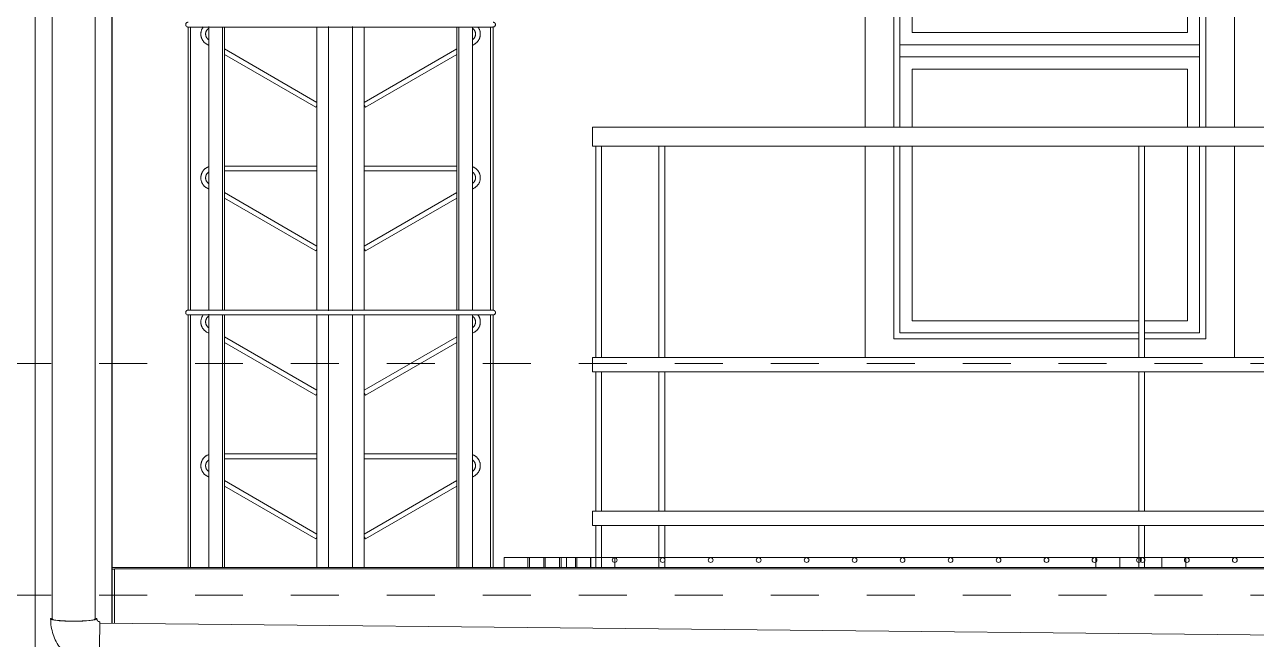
# Model space of a CAD drawing. Header units: metres. Extents: x -3 to 137, y -7 to 15.
# Drawn here: x 46.607 to 49.174, y 5.447 to 6.727 of the extents above; entities that cross this region are included whole.
import ezdxf

# ---------------------------------------------------------------- set-up
doc = ezdxf.new("R2010")
doc.units = ezdxf.units.M
doc.linetypes.add('Centre', pattern=[0.03175, 0.00635, -0.00475, 0.0159, -0.00475])
doc.linetypes.add('Hidden', pattern=[0.007144, 0.004763, -0.002381])
for name, color, linetype, lineweight in [('A-FLOR-HRAL', 7, 'Continuous', 9), ('A-FLOR-LEVL', 7, 'Continuous', 9), ('A-GENM', 7, 'Continuous', 9), ('A-GLAZ', 7, 'Continuous', 9), ('I-WALL', 7, 'Continuous', 9), ('P-PIPE', 7, 'Continuous', 9), ('S-BEAM', 7, 'Continuous', 9)]:
    doc.layers.add(name, color=color, linetype=linetype, lineweight=lineweight)

# ---------------------------------------------------------------- blocks, each defined once
blk = doc.blocks.new('M_Corniza Generica - Blanco-V61-Elevation 3 - a')
at = {"layer": 'A-GENM', "color": 8, "true_color": 0x808080}
blk.add_line((5.6205, 8.2818), (5.6205, 5.4801), dxfattribs=at)
blk = doc.blocks.new('M_HSS Rectangular - 70x200 mm-2508072-Elevation 3 - a')
at = {"layer": 'S-BEAM'}
blk.add_line((8.915, 5.5963), (5.621, 5.5963), dxfattribs=at)
at = {"layer": 'S-BEAM', "linetype": 'Hidden'}
blk.add_line((5.626, 5.5931), (5.621, 5.5931), dxfattribs=at)
blk = doc.blocks.new('M_RVR_Grating - 1_00 x 1_24-2503233-Elevation 3 - a')
at = {"layer": 'A-GENM', "color": 8, "true_color": 0x808080}
for p, q in [((7.671, 5.6171), (8.911, 5.6171)), ((7.671, 5.596), (7.671, 5.6171)), ((7.671, 5.6171), (7.721, 5.6171)), ((7.671, 5.596), (7.671, 5.6171)), ((7.721, 5.6171), (7.721, 5.596)), ((8.861, 5.6171), (8.911, 5.6171)), ((8.861, 5.596), (8.861, 5.6171)), ((8.911, 5.596), (8.911, 5.6171)), ((8.911, 5.6171), (8.911, 5.596))]:
    blk.add_line(p, q, dxfattribs=at)
for centre, start, end in [((7.761, 5.6121), 0, 180), ((7.761, 5.6121), 180, 0), ((7.861, 5.6121), 0, 180), ((7.861, 5.6121), 180, 0), ((7.961, 5.6121), 0, 180), ((7.961, 5.6121), 180, 0), ((8.061, 5.6121), 0, 180), ((8.061, 5.6121), 180, 0), ((8.161, 5.6121), 0, 180), ((8.161, 5.6121), 180, 0), ((8.261, 5.6121), 0, 180), ((8.261, 5.6121), 180, 0), ((8.361, 5.6121), 0, 180), ((8.361, 5.6121), 180, 0), ((8.461, 5.6121), 0, 180), ((8.461, 5.6121), 180, 0), ((8.561, 5.6121), 0, 180), ((8.561, 5.6121), 180, 0), ((8.661, 5.6121), 0, 180), ((8.661, 5.6121), 180, 0), ((8.761, 5.6121), 0, 180), ((8.761, 5.6121), 180, 0), ((8.861, 5.6121), 0, 180), ((8.861, 5.6121), 180, 0)]:
    blk.add_arc(centre, 0.005, start, end, dxfattribs=at)
blk = doc.blocks.new('M_RVR_Grating - 1_00 x 1_24-2503573-Elevation 3 - a')
at = {"layer": 'A-GENM', "color": 8, "true_color": 0x808080}
for p, q in [((6.6185, 5.6171), (7.8585, 5.6171)), ((6.6185, 5.6171), (6.6185, 5.5958)), ((6.6185, 5.6171), (6.6685, 5.6171)), ((6.6185, 5.5958), (6.6185, 5.6171)), ((6.6685, 5.6171), (6.6685, 5.5958)), ((7.8085, 5.6171), (7.8585, 5.6171)), ((7.8085, 5.596), (7.8085, 5.6171)), ((7.8585, 5.6171), (7.8585, 5.596)), ((7.8585, 5.6171), (7.8585, 5.596))]:
    blk.add_line(p, q, dxfattribs=at)
for centre, start, end in [((6.6685, 5.6121), 0, 180), ((6.6685, 5.6121), 180, 0), ((6.7685, 5.6121), 0, 180), ((6.7685, 5.6121), 180, 0), ((6.8685, 5.6121), 0, 180), ((6.8685, 5.6121), 180, 0), ((6.9685, 5.6121), 0, 180), ((6.9685, 5.6121), 180, 0), ((7.0685, 5.6121), 0, 180), ((7.0685, 5.6121), 180, 0), ((7.1685, 5.6121), 0, 180), ((7.1685, 5.6121), 180, 0), ((7.2685, 5.6121), 0, 180), ((7.2685, 5.6121), 180, 0), ((7.3685, 5.6121), 0, 180), ((7.3685, 5.6121), 180, 0), ((7.4685, 5.6121), 0, 180), ((7.4685, 5.6121), 180, 0), ((7.5685, 5.6121), 0, 180), ((7.5685, 5.6121), 180, 0), ((7.6685, 5.6121), 0, 180), ((7.6685, 5.6121), 180, 0), ((7.7685, 5.6121), 0, 180), ((7.7685, 5.6121), 180, 0)]:
    blk.add_arc(centre, 0.005, start, end, dxfattribs=at)
blk = doc.blocks.new('M_Corniza Generica - Blanco-2505425-Elevation 3 - a')
at = {"layer": 'A-GENM', "color": 8, "true_color": 0x808080}
for q in [(8.915, 5.5937), (5.626, 5.48)]:
    blk.add_line((5.626, 5.5937), q, dxfattribs=at)
blk = doc.blocks.new('M_RVR_Grating - 0_62 x 0_18-2506276-Elevation 3 - a')
at = {"layer": 'A-GENM', "color": 8, "true_color": 0x808080}
for p, q in [((6.4378, 5.6171), (6.4878, 5.6171)), ((6.4378, 5.5959), (6.4378, 5.6171)), ((6.4378, 5.6171), (6.6178, 5.6171)), ((6.4378, 5.6171), (6.4378, 5.5959)), ((6.4878, 5.6171), (6.4908, 5.6171)), ((6.4878, 5.5961), (6.4878, 5.6171)), ((6.4878, 5.6171), (6.4878, 5.5959)), ((6.4908, 5.6171), (6.4908, 5.5961)), ((6.5208, 5.6171), (6.5238, 5.6171)), ((6.5208, 5.5961), (6.5208, 5.6171)), ((6.5238, 5.6171), (6.5238, 5.5961)), ((6.5538, 5.6171), (6.5568, 5.6171)), ((6.5538, 5.5961), (6.5538, 5.6171)), ((6.5568, 5.6171), (6.5568, 5.5961)), ((6.5678, 5.6171), (6.6178, 5.6171)), ((6.5678, 5.5959), (6.5678, 5.6171)), ((6.5868, 5.6171), (6.5898, 5.6171)), ((6.5868, 5.5961), (6.5868, 5.6171)), ((6.5898, 5.6171), (6.5898, 5.5961)), ((6.6178, 5.6171), (6.6178, 5.5958)), ((6.6178, 5.5958), (6.6178, 5.6171))]:
    blk.add_line(p, q, dxfattribs=at)
blk = doc.blocks.new('Railing - 50 x 12mm-2506619-Elevation 3 - a')
at = {"layer": 'A-FLOR-HRAL'}
for p, q in [((8.7607, 6.0334), (8.7607, 6.4739)), ((8.7607, 6.4739), (8.7727, 6.4739)), ((8.7727, 6.4739), (8.7727, 6.0334)), ((8.7607, 5.7134), (8.7607, 6.0046)), ((8.7727, 6.0046), (8.7727, 5.7134)), ((8.7607, 5.596), (8.7607, 5.6846)), ((8.7727, 5.6846), (8.7727, 5.596))]:
    blk.add_line(p, q, dxfattribs=at)
blk = doc.blocks.new('Railing - 50 x 12mm-V63-Elevation 3 - a')
at = {"layer": 'A-FLOR-HRAL'}
for p, q in [((7.7607, 6.0334), (7.7607, 6.4739)), ((7.7607, 6.4739), (7.7727, 6.4739)), ((7.7727, 6.4739), (7.7727, 6.0334)), ((7.7607, 5.7134), (7.7607, 6.0045)), ((7.7727, 6.0045), (7.7727, 5.7134)), ((7.7607, 5.596), (7.7607, 5.6845)), ((7.7727, 5.6845), (7.7727, 5.596))]:
    blk.add_line(p, q, dxfattribs=at)
blk = doc.blocks.new('Railing - 50 x 12mm-V64-Elevation 3 - a')
at = {"layer": 'A-FLOR-HRAL'}
for p, q in [((6.7607, 6.0333), (6.7607, 6.4739)), ((6.7607, 6.4739), (6.7727, 6.4739)), ((6.7727, 6.4739), (6.7727, 6.0333)), ((6.7607, 5.7133), (6.7607, 6.0045)), ((6.7727, 6.0045), (6.7727, 5.7133)), ((6.7607, 5.5958), (6.7607, 5.6845)), ((6.7727, 5.6845), (6.7727, 5.5958))]:
    blk.add_line(p, q, dxfattribs=at)
blk = doc.blocks.new('Railing - 50 x 12mm-V65-Elevation 3 - a')
at = {"layer": 'A-FLOR-HRAL'}
for p, q in [((8.8925, 6.0334), (8.8925, 6.4739)), ((8.8925, 6.4739), (8.9045, 6.4739)), ((8.9045, 6.4739), (8.9045, 6.0334)), ((8.8925, 5.7134), (8.8925, 6.0045)), ((8.9045, 6.0045), (8.9045, 5.7134)), ((8.8925, 5.596), (8.8925, 5.6845)), ((8.9045, 5.6845), (8.9045, 5.596))]:
    blk.add_line(p, q, dxfattribs=at)
blk = doc.blocks.new('Railing - 50 x 12mm-V66-Elevation 3 - a')
at = {"layer": 'A-FLOR-HRAL'}
for p, q in [((6.6289, 6.0334), (6.6289, 6.4739)), ((6.6289, 6.4739), (6.6409, 6.4739)), ((6.6409, 6.4739), (6.6409, 6.0334)), ((6.6289, 5.7134), (6.6289, 6.0045)), ((6.6409, 6.0045), (6.6409, 5.7134)), ((6.6289, 5.5958), (6.6289, 5.6845)), ((6.6409, 5.6845), (6.6409, 5.5958))]:
    blk.add_line(p, q, dxfattribs=at)
blk = doc.blocks.new('Railing - Railing-2506528-Elevation 3 - a')
at = {"layer": 'A-FLOR-HRAL'}
for p, q in [((8.911, 6.5139), (6.6224, 6.5139)), ((6.6224, 6.5139), (6.6224, 6.4939)), ((8.911, 6.4939), (8.911, 6.5139)), ((6.6224, 6.4939), (6.6224, 6.4739)), ((6.6224, 6.4739), (8.911, 6.4739)), ((8.911, 6.4739), (8.911, 6.4939)), ((8.911, 6.0339), (6.6224, 6.0339)), ((6.6224, 6.0339), (6.6224, 6.0189)), ((8.911, 6.0189), (8.911, 6.0339)), ((6.6224, 6.0189), (6.6224, 6.0039)), ((8.911, 6.0039), (8.911, 6.0189)), ((6.6224, 6.0039), (8.911, 6.0039)), ((8.911, 5.7139), (6.6224, 5.7139)), ((6.6224, 5.7139), (6.6224, 5.6989)), ((8.911, 5.6989), (8.911, 5.7139)), ((6.6224, 5.6989), (6.6224, 5.6839)), ((6.6224, 5.6839), (8.911, 5.6839)), ((8.911, 5.6839), (8.911, 5.6989))]:
    blk.add_line(p, q, dxfattribs=at)
for name in ['Railing - 50 x 12mm-V66-Elevation 3 - a', 'Railing - 50 x 12mm-V64-Elevation 3 - a', 'Railing - 50 x 12mm-V63-Elevation 3 - a', 'Railing - 50 x 12mm-2506619-Elevation 3 - a', 'Railing - 50 x 12mm-V65-Elevation 3 - a']:
    blk.add_blockref(name, (0, 0))
blk = doc.blocks.new('M_Ventana Ponton - 650 x 1500 mm-2539930-Elevation 3 - a')
at = {"layer": 'A-GLAZ'}
for p, q in [((7.2503, 7.5725), (7.9003, 7.5725)), ((7.2503, 6.5138), (7.2503, 7.5725)), ((7.263, 7.5598), (7.8876, 7.5598)), ((7.263, 6.5138), (7.263, 7.5598)), ((7.8876, 7.5598), (7.8876, 6.5139)), ((7.9003, 7.5725), (7.9003, 6.5139)), ((7.8622, 7.5344), (7.2884, 7.5344)), ((7.2884, 7.5344), (7.2884, 6.7106)), ((7.8622, 7.5344), (7.8622, 6.7106)), ((7.2884, 6.7106), (7.8622, 6.7106)), ((7.263, 6.6852), (7.8876, 6.6852)), ((7.8876, 6.6852), (7.263, 6.6852)), ((7.263, 6.6598), (7.8876, 6.6598)), ((7.8876, 6.6598), (7.263, 6.6598)), ((7.2884, 6.6344), (7.2884, 6.5138)), ((7.8622, 6.6344), (7.2884, 6.6344)), ((7.8622, 6.5139), (7.8622, 6.6344)), ((7.2503, 6.0725), (7.2503, 6.474)), ((7.263, 6.0852), (7.263, 6.474)), ((7.2884, 6.474), (7.2884, 6.1106)), ((7.8622, 6.1106), (7.8622, 6.474)), ((7.8876, 6.474), (7.8876, 6.0852)), ((7.9003, 6.474), (7.9003, 6.0725)), ((7.2884, 6.1106), (7.7607, 6.1106)), ((7.7727, 6.1106), (7.8622, 6.1106)), ((7.7607, 6.0852), (7.263, 6.0852)), ((7.8876, 6.0852), (7.7727, 6.0852)), ((7.7607, 6.0725), (7.2503, 6.0725)), ((7.9003, 6.0725), (7.7727, 6.0725))]:
    blk.add_line(p, q, dxfattribs=at)
blk = doc.blocks.new('M_Trim-Window-Exterior-Flat - with Sill-V70-Elevation 3 - a')
at = {"layer": 'A-GENM'}
for p, q in [((7.9603, 7.6325), (7.1903, 7.6325)), ((7.1903, 7.6325), (7.1903, 6.5138)), ((7.9603, 6.5139), (7.9603, 7.6325)), ((7.2503, 6.5138), (7.2503, 7.5725)), ((7.2503, 7.5725), (7.9003, 7.5725)), ((7.9003, 7.5725), (7.9003, 6.5139)), ((7.1903, 6.4739), (7.1903, 6.0338)), ((7.2503, 6.0725), (7.2503, 6.4739)), ((7.9003, 6.4739), (7.9003, 6.0725)), ((7.9603, 6.0339), (7.9603, 6.4739)), ((7.7607, 6.0725), (7.2503, 6.0725)), ((7.9003, 6.0725), (7.7727, 6.0725))]:
    blk.add_line(p, q, dxfattribs=at)
blk = doc.blocks.new('M_RVR_Codo material - CO - Codo-2571927-Elevation 3 - a')
at = {"layer": 'P-PIPE', "color": 9, "true_color": 0xc0c0c0}
for p, q in [((5.595, 5.4303), (5.5956, 5.4833)), ((5.5955, 5.4807), (5.5956, 5.4836)), ((5.5946, 5.3872), (5.595, 5.4303))]:
    blk.add_line(p, q, dxfattribs=at)
at = {"layer": 'P-PIPE', "color": 9, "true_color": 0xc0c0c0, "flags": 128}
for points in [[(5.4929, 5.4896), (5.493, 5.4855), (5.4932, 5.4814), (5.4936, 5.4773), (5.4942, 5.4732), (5.4949, 5.4692), (5.4958, 5.4652), (5.4969, 5.4612), (5.4981, 5.4573), (5.4995, 5.4534), (5.501, 5.4496), (5.5027, 5.4459), (5.5045, 5.4422), (5.5065, 5.4386), (5.5086, 5.4351), (5.5109, 5.4317), (5.5133, 5.4283), (5.5158, 5.4251), (5.5185, 5.422), (5.5212, 5.4189), (5.5241, 5.416), (5.5271, 5.4132), (5.5303, 5.4106), (5.5335, 5.408), (5.5368, 5.4056), (5.5402, 5.4033), (5.5437, 5.4012), (5.5473, 5.3992), (5.5509, 5.3973), (5.5547, 5.3956), (5.5585, 5.3941), (5.5623, 5.3927), (5.5662, 5.3914), (5.5702, 5.3903), (5.5742, 5.3894), (5.5782, 5.3886), (5.5822, 5.388), (5.5863, 5.3876), (5.5904, 5.3873), (5.5945, 5.3872), (5.5946, 5.3872)], [(5.5956, 5.4836), (5.5953, 5.4836), (5.595, 5.4836), (5.5948, 5.4836), (5.5945, 5.4837), (5.5942, 5.4837), (5.594, 5.4838), (5.5937, 5.4838), (5.5935, 5.4839), (5.5932, 5.484), (5.593, 5.4841), (5.5928, 5.4842), (5.5925, 5.4843), (5.5923, 5.4844), (5.5921, 5.4846), (5.5919, 5.4847), (5.5917, 5.4849), (5.5915, 5.485), (5.5913, 5.4852), (5.5911, 5.4854), (5.5909, 5.4855), (5.5908, 5.4857), (5.5906, 5.4859), (5.5905, 5.4861), (5.5903, 5.4863), (5.5902, 5.4865), (5.5901, 5.4867), (5.5899, 5.4869), (5.5898, 5.4871), (5.5897, 5.4873), (5.5896, 5.4876), (5.5896, 5.4878), (5.5895, 5.488), (5.5894, 5.4882), (5.5894, 5.4885), (5.5893, 5.4887), (5.5893, 5.4889), (5.5893, 5.4891), (5.5893, 5.4894), (5.5893, 5.4896), (5.5893, 5.4896)]]:
    blk.add_lwpolyline(points, dxfattribs=at)
at = {"layer": 'P-PIPE', "color": 9, "true_color": 0xc0c0c0}
for start_param, end_param in [(3.140547, 4.711344), (2.794931, 3.140547), (4.711344, 6.28214), (6.28214, 6.62955)]:
    blk.add_ellipse((5.5411, 5.4896), major_axis=(0.0482, 0), ratio=0.104528, start_param=start_param, end_param=end_param, dxfattribs=at)
blk = doc.blocks.new('M_Escalera acceso cubierta - M_Escalera acceso cubierta-2778226-Elevation 3 - a')
at = {"layer": 'A-GENM', "color": 8, "true_color": 0x808080}
for p, q in [((5.7794, 6.1318), (5.7794, 6.7225)), ((5.7844, 6.7221), (5.8223, 6.7221)), ((5.7844, 6.1322), (5.7844, 6.7221)), ((5.8223, 6.132), (5.8223, 6.7235)), ((5.8509, 6.1328), (5.8509, 6.7219)), ((5.855, 6.7223), (5.855, 6.1325)), ((5.8983, 6.7221), (5.9496, 6.7221)), ((5.8983, 6.7221), (5.9496, 6.7221)), ((6.0479, 6.7221), (6.0479, 6.1324)), ((6.0722, 6.1314), (6.0722, 6.7234)), ((6.1222, 6.1311), (6.1222, 6.7232)), ((6.1465, 6.1324), (6.1465, 6.7221)), ((6.3394, 6.1324), (6.3394, 6.7223)), ((6.3435, 6.722), (6.3435, 6.1328)), ((6.372, 6.7224), (6.372, 6.132)), ((6.372, 6.7221), (6.41, 6.7221)), ((6.41, 6.7222), (6.41, 6.1322)), ((6.415, 6.7233), (6.415, 6.1318)), ((5.8182, 6.6863), (5.8223, 6.6839)), ((6.0479, 6.5652), (5.855, 6.6766)), ((6.3394, 6.6766), (6.1465, 6.5652)), ((6.372, 6.6839), (6.3762, 6.6863)), ((5.855, 6.6651), (6.0454, 6.5551)), ((6.149, 6.5551), (6.3394, 6.6651)), ((6.0454, 6.5551), (6.0479, 6.5594)), ((6.1465, 6.5594), (6.149, 6.5551)), ((6.0479, 6.4327), (5.855, 6.4327)), ((5.855, 6.4227), (6.0479, 6.4227)), ((6.3394, 6.4327), (6.1465, 6.4327)), ((6.1465, 6.4227), (6.3394, 6.4227)), ((5.8182, 6.3869), (5.8223, 6.3845)), ((6.0479, 6.2658), (5.855, 6.3772)), ((6.3394, 6.3772), (6.1465, 6.2658)), ((6.372, 6.3845), (6.3762, 6.3869)), ((5.855, 6.3657), (6.0454, 6.2557)), ((6.149, 6.2557), (6.3394, 6.3657)), ((6.0454, 6.2557), (6.0479, 6.26)), ((6.1465, 6.26), (6.149, 6.2557)), ((5.7794, 5.596), (5.7794, 6.1229)), ((5.8223, 6.1325), (5.7844, 6.1325)), ((5.7844, 6.1225), (5.8223, 6.1225)), ((5.7844, 5.596), (5.7844, 6.1225)), ((5.8223, 5.596), (5.8223, 6.1239)), ((5.8509, 5.596), (5.8509, 6.1223)), ((5.855, 6.1227), (5.855, 5.596)), ((5.8983, 6.1225), (5.9496, 6.1225)), ((5.8983, 6.1225), (5.9496, 6.1225)), ((6.0479, 6.1225), (6.0479, 5.596)), ((6.0722, 5.5959), (6.0722, 6.1238)), ((6.1222, 5.5959), (6.1222, 6.1235)), ((6.1465, 5.5959), (6.1465, 6.1225)), ((6.3394, 6.1325), (6.2448, 6.1325)), ((6.3394, 6.1325), (6.2448, 6.1325)), ((6.3394, 5.5959), (6.3394, 6.1227)), ((6.3435, 6.1224), (6.3435, 5.5959)), ((6.41, 6.1325), (6.372, 6.1325)), ((6.372, 6.1228), (6.372, 5.5959)), ((6.372, 6.1225), (6.41, 6.1225)), ((6.41, 6.1226), (6.41, 5.5959)), ((6.415, 6.1237), (6.415, 5.5959)), ((5.8182, 6.0866), (5.8223, 6.0843)), ((6.372, 6.0843), (6.3762, 6.0866)), ((6.0479, 5.9656), (5.855, 6.077)), ((5.855, 6.0654), (6.0454, 5.9555)), ((6.3394, 6.077), (6.1465, 5.9656)), ((6.149, 5.9555), (6.3394, 6.0654)), ((6.0454, 5.9555), (6.0479, 5.9598)), ((6.1465, 5.9598), (6.149, 5.9555)), ((6.0479, 5.8331), (5.855, 5.8331)), ((6.3394, 5.8331), (6.1465, 5.8331)), ((5.855, 5.8231), (6.0479, 5.8231)), ((6.1465, 5.8231), (6.3394, 5.8231)), ((5.8182, 5.7873), (5.8223, 5.7849)), ((6.0479, 5.6662), (5.855, 5.7776)), ((6.3394, 5.7776), (6.1465, 5.6662)), ((6.372, 5.7849), (6.3762, 5.7873)), ((5.855, 5.766), (6.0454, 5.6561)), ((6.149, 5.6561), (6.3394, 5.766)), ((6.0454, 5.6561), (6.0479, 5.6604)), ((6.1465, 5.6604), (6.149, 5.6561))]:
    blk.add_line(p, q, dxfattribs=at)
at = {"layer": 'A-GENM', "color": 8, "true_color": 0x808080, "flags": 128}
for points in [[(5.7794, 6.7221), (5.7796, 6.7221), (5.7804, 6.7221), (5.7817, 6.7221), (5.7834, 6.7221), (5.7857, 6.7221), (5.7885, 6.7221), (5.7917, 6.7221), (5.7955, 6.7221), (5.7997, 6.7221), (5.8045, 6.7221), (5.8096, 6.7221), (5.8153, 6.7221), (5.8214, 6.7221), (5.8279, 6.7221), (5.8349, 6.7221), (5.8423, 6.7221), (5.8501, 6.7221), (5.8583, 6.7221), (5.8668, 6.7221), (5.8758, 6.7221), (5.8851, 6.7221), (5.8947, 6.7221), (5.9046, 6.7221), (5.9149, 6.7221), (5.9255, 6.7221), (5.9363, 6.7221), (5.9474, 6.7221), (5.9587, 6.7221), (5.9703, 6.7221), (5.982, 6.7221), (5.994, 6.7221), (6.0061, 6.7221), (6.0183, 6.7221), (6.0307, 6.7221), (6.0432, 6.7221), (6.0557, 6.7221), (6.0684, 6.7221), (6.0811, 6.7221), (6.0938, 6.7221), (6.1065, 6.7221), (6.1192, 6.7221), (6.1318, 6.7221), (6.1444, 6.7221), (6.157, 6.7221), (6.1694, 6.7221), (6.1817, 6.7221), (6.1939, 6.7221), (6.2059, 6.7221), (6.2178, 6.7221), (6.2295, 6.7221), (6.2409, 6.7221), (6.2521, 6.7221), (6.2631, 6.7221), (6.2738, 6.7221), (6.2842, 6.7221), (6.2944, 6.7221), (6.3042, 6.7221), (6.3136, 6.7221), (6.3228, 6.7221), (6.3316, 6.7221), (6.3399, 6.7221), (6.348, 6.7221), (6.3556, 6.7221), (6.3628, 6.7221), (6.3695, 6.7221), (6.3759, 6.7221), (6.3818, 6.7221), (6.3872, 6.7221), (6.3922, 6.7221), (6.3966, 6.7221), (6.4007, 6.7221), (6.4042, 6.7221), (6.4072, 6.7221), (6.4098, 6.7221), (6.4118, 6.7221), (6.4134, 6.7221), (6.4144, 6.7221), (6.4149, 6.7221), (6.415, 6.7221)], [(5.811, 6.7224), (5.8104, 6.7216), (5.8098, 6.7208), (5.8093, 6.72), (5.8088, 6.7191), (5.8084, 6.7182), (5.808, 6.7173), (5.8076, 6.7164), (5.8073, 6.7155), (5.807, 6.7146), (5.8067, 6.7136), (5.8065, 6.7127), (5.8063, 6.7117), (5.8062, 6.7107), (5.806, 6.7098), (5.806, 6.7088), (5.806, 6.7078), (5.806, 6.7068), (5.806, 6.7058), (5.8061, 6.7049), (5.8062, 6.7039), (5.8064, 6.7029), (5.8066, 6.702), (5.8068, 6.701), (5.8071, 6.7001), (5.8074, 6.6991), (5.8078, 6.6982), (5.8082, 6.6973), (5.8086, 6.6964), (5.8091, 6.6956), (5.8096, 6.6947), (5.8101, 6.6939), (5.8106, 6.6931), (5.8112, 6.6923), (5.8119, 6.6915), (5.8125, 6.6908), (5.8132, 6.6901), (5.8139, 6.6894), (5.8147, 6.6888), (5.8154, 6.6882), (5.8162, 6.6876), (5.817, 6.687), (5.8178, 6.6865), (5.8182, 6.6863)], [(5.8222, 6.6956), (5.8218, 6.6959), (5.8213, 6.6962), (5.8209, 6.6966), (5.8204, 6.697), (5.82, 6.6974), (5.8196, 6.6979), (5.8193, 6.6983), (5.8189, 6.6988), (5.8185, 6.6992), (5.8182, 6.6997), (5.8179, 6.7002), (5.8176, 6.7007), (5.8174, 6.7012), (5.8171, 6.7018), (5.8169, 6.7023), (5.8167, 6.7029), (5.8165, 6.7034), (5.8164, 6.704), (5.8163, 6.7045), (5.8162, 6.7051), (5.8161, 6.7057), (5.816, 6.7063), (5.816, 6.7068), (5.8159, 6.7074), (5.816, 6.708), (5.816, 6.7086), (5.816, 6.7092), (5.8161, 6.7097), (5.8162, 6.7103), (5.8163, 6.7109), (5.8165, 6.7114), (5.8167, 6.712), (5.8168, 6.7126), (5.8171, 6.7131), (5.8173, 6.7136), (5.8175, 6.7142), (5.8178, 6.7147), (5.8181, 6.7152), (5.8184, 6.7157), (5.8188, 6.7161), (5.8191, 6.7166), (5.8195, 6.717), (5.8199, 6.7175), (5.8203, 6.7179), (5.8207, 6.7183), (5.8211, 6.7187), (5.8216, 6.719), (5.8221, 6.7194), (5.8225, 6.7197)], [(6.3721, 6.7195), (6.3726, 6.7192), (6.373, 6.7188), (6.3735, 6.7185), (6.3739, 6.7181), (6.3743, 6.7177), (6.3747, 6.7172), (6.3751, 6.7168), (6.3755, 6.7163), (6.3758, 6.7159), (6.3761, 6.7154), (6.3764, 6.7149), (6.3767, 6.7144), (6.377, 6.7139), (6.3772, 6.7133), (6.3774, 6.7128), (6.3776, 6.7123), (6.3778, 6.7117), (6.378, 6.7111), (6.3781, 6.7106), (6.3782, 6.71), (6.3783, 6.7094), (6.3784, 6.7088), (6.3784, 6.7083), (6.3784, 6.7077), (6.3784, 6.7071), (6.3784, 6.7065), (6.3783, 6.7059), (6.3783, 6.7054), (6.3782, 6.7048), (6.3781, 6.7042), (6.3779, 6.7037), (6.3777, 6.7031), (6.3776, 6.7026), (6.3773, 6.702), (6.3771, 6.7015), (6.3769, 6.7009), (6.3766, 6.7004), (6.3763, 6.6999), (6.376, 6.6994), (6.3756, 6.699), (6.3753, 6.6985), (6.3749, 6.6981), (6.3745, 6.6976), (6.3741, 6.6972), (6.3737, 6.6968), (6.3733, 6.6964), (6.3728, 6.696), (6.3724, 6.6957), (6.3719, 6.6954)], [(6.3762, 6.6863), (6.377, 6.6868), (6.3778, 6.6873), (6.3786, 6.6879), (6.3794, 6.6885), (6.3801, 6.6891), (6.3809, 6.6898), (6.3816, 6.6905), (6.3822, 6.6912), (6.3829, 6.692), (6.3835, 6.6927), (6.384, 6.6935), (6.3846, 6.6943), (6.3851, 6.6952), (6.3856, 6.696), (6.386, 6.6969), (6.3864, 6.6978), (6.3868, 6.6987), (6.3871, 6.6996), (6.3874, 6.7006), (6.3877, 6.7015), (6.3879, 6.7025), (6.3881, 6.7034), (6.3882, 6.7044), (6.3883, 6.7054), (6.3884, 6.7064), (6.3884, 6.7074), (6.3884, 6.7083), (6.3884, 6.7093), (6.3883, 6.7103), (6.3881, 6.7113), (6.388, 6.7122), (6.3878, 6.7132), (6.3875, 6.7141), (6.3872, 6.7151), (6.3869, 6.716), (6.3866, 6.7169), (6.3862, 6.7178), (6.3857, 6.7187), (6.3853, 6.7196), (6.3848, 6.7204), (6.3842, 6.7212), (6.3837, 6.722)], [(5.8228, 6.4314), (5.8218, 6.4311), (5.8209, 6.4307), (5.82, 6.4303), (5.8192, 6.4299), (5.8183, 6.4294), (5.8175, 6.4289), (5.8166, 6.4284), (5.8158, 6.4278), (5.8151, 6.4272), (5.8143, 6.4266), (5.8136, 6.4259), (5.8129, 6.4252), (5.8122, 6.4245), (5.8116, 6.4238), (5.811, 6.423), (5.8104, 6.4222), (5.8098, 6.4214), (5.8093, 6.4206), (5.8088, 6.4197), (5.8084, 6.4188), (5.808, 6.4179), (5.8076, 6.417), (5.8073, 6.4161), (5.807, 6.4152), (5.8067, 6.4142), (5.8065, 6.4133), (5.8063, 6.4123), (5.8062, 6.4113), (5.806, 6.4104), (5.806, 6.4094), (5.806, 6.4084), (5.806, 6.4074), (5.806, 6.4064), (5.8061, 6.4055), (5.8062, 6.4045), (5.8064, 6.4035), (5.8066, 6.4026), (5.8068, 6.4016), (5.8071, 6.4007), (5.8074, 6.3997), (5.8078, 6.3988), (5.8082, 6.3979), (5.8086, 6.397), (5.8091, 6.3962), (5.8096, 6.3953), (5.8101, 6.3945), (5.8106, 6.3937), (5.8112, 6.3929), (5.8119, 6.3921), (5.8125, 6.3914), (5.8132, 6.3907), (5.8139, 6.39), (5.8147, 6.3894), (5.8154, 6.3888), (5.8162, 6.3882), (5.817, 6.3876), (5.8178, 6.3871), (5.8182, 6.3869)], [(5.8222, 6.3962), (5.8218, 6.3965), (5.8213, 6.3969), (5.8209, 6.3972), (5.8204, 6.3976), (5.82, 6.398), (5.8196, 6.3985), (5.8193, 6.3989), (5.8189, 6.3994), (5.8185, 6.3998), (5.8182, 6.4003), (5.8179, 6.4008), (5.8176, 6.4013), (5.8174, 6.4018), (5.8171, 6.4024), (5.8169, 6.4029), (5.8167, 6.4035), (5.8165, 6.404), (5.8164, 6.4046), (5.8163, 6.4051), (5.8162, 6.4057), (5.8161, 6.4063), (5.816, 6.4069), (5.816, 6.4074), (5.8159, 6.408), (5.816, 6.4086), (5.816, 6.4092), (5.816, 6.4098), (5.8161, 6.4103), (5.8162, 6.4109), (5.8163, 6.4115), (5.8165, 6.4121), (5.8167, 6.4126), (5.8168, 6.4132), (5.8171, 6.4137), (5.8173, 6.4142), (5.8175, 6.4148), (5.8178, 6.4153), (5.8181, 6.4158), (5.8184, 6.4163), (5.8188, 6.4167), (5.8191, 6.4172), (5.8195, 6.4176), (5.8199, 6.4181), (5.8203, 6.4185), (5.8207, 6.4189), (5.8211, 6.4193), (5.8216, 6.4196), (5.8221, 6.42), (5.8225, 6.4203)], [(6.3721, 6.4201), (6.3726, 6.4198), (6.373, 6.4194), (6.3735, 6.4191), (6.3739, 6.4187), (6.3743, 6.4183), (6.3747, 6.4178), (6.3751, 6.4174), (6.3755, 6.4169), (6.3758, 6.4165), (6.3761, 6.416), (6.3764, 6.4155), (6.3767, 6.415), (6.377, 6.4145), (6.3772, 6.4139), (6.3774, 6.4134), (6.3776, 6.4129), (6.3778, 6.4123), (6.378, 6.4117), (6.3781, 6.4112), (6.3782, 6.4106), (6.3783, 6.41), (6.3784, 6.4095), (6.3784, 6.4089), (6.3784, 6.4083), (6.3784, 6.4077), (6.3784, 6.4071), (6.3783, 6.4065), (6.3783, 6.406), (6.3782, 6.4054), (6.3781, 6.4048), (6.3779, 6.4043), (6.3777, 6.4037), (6.3776, 6.4032), (6.3773, 6.4026), (6.3771, 6.4021), (6.3769, 6.4016), (6.3766, 6.401), (6.3763, 6.4005), (6.376, 6.4), (6.3756, 6.3996), (6.3753, 6.3991), (6.3749, 6.3987), (6.3745, 6.3982), (6.3741, 6.3978), (6.3737, 6.3974), (6.3733, 6.397), (6.3728, 6.3967), (6.3724, 6.3963), (6.3719, 6.396)], [(6.3762, 6.3869), (6.377, 6.3874), (6.3778, 6.3879), (6.3786, 6.3885), (6.3794, 6.3891), (6.3801, 6.3897), (6.3809, 6.3904), (6.3816, 6.3911), (6.3822, 6.3918), (6.3829, 6.3926), (6.3835, 6.3933), (6.384, 6.3941), (6.3846, 6.3949), (6.3851, 6.3958), (6.3856, 6.3966), (6.386, 6.3975), (6.3864, 6.3984), (6.3868, 6.3993), (6.3871, 6.4002), (6.3874, 6.4012), (6.3877, 6.4021), (6.3879, 6.4031), (6.3881, 6.404), (6.3882, 6.405), (6.3883, 6.406), (6.3884, 6.407), (6.3884, 6.408), (6.3884, 6.4089), (6.3884, 6.4099), (6.3883, 6.4109), (6.3881, 6.4119), (6.388, 6.4128), (6.3878, 6.4138), (6.3875, 6.4147), (6.3872, 6.4157), (6.3869, 6.4166), (6.3866, 6.4175), (6.3862, 6.4184), (6.3857, 6.4193), (6.3853, 6.4202), (6.3848, 6.421), (6.3842, 6.4218), (6.3837, 6.4226), (6.3831, 6.4234), (6.3825, 6.4242), (6.3818, 6.4249), (6.3811, 6.4256), (6.3804, 6.4263), (6.3797, 6.4269), (6.3789, 6.4276), (6.3781, 6.4281), (6.3773, 6.4287), (6.3765, 6.4292), (6.3756, 6.4297), (6.3747, 6.4301), (6.3738, 6.4306), (6.3729, 6.4309), (6.372, 6.4313)], [(6.415, 6.1325), (6.4148, 6.1325), (6.414, 6.1325), (6.4127, 6.1325), (6.411, 6.1325), (6.4087, 6.1325), (6.4059, 6.1325), (6.4026, 6.1325), (6.3989, 6.1325), (6.3946, 6.1325), (6.3899, 6.1325), (6.3847, 6.1325), (6.3791, 6.1325), (6.373, 6.1325), (6.3665, 6.1325), (6.3595, 6.1325), (6.3521, 6.1325), (6.3443, 6.1325), (6.3361, 6.1325), (6.3276, 6.1325), (6.3186, 6.1325), (6.3093, 6.1325), (6.2997, 6.1325), (6.2897, 6.1325), (6.2795, 6.1325), (6.2689, 6.1325), (6.2581, 6.1325), (6.247, 6.1325), (6.2357, 6.1325), (6.2241, 6.1325), (6.2124, 6.1325), (6.2004, 6.1325), (6.1883, 6.1325), (6.1761, 6.1325), (6.1637, 6.1325), (6.1512, 6.1325), (6.1386, 6.1325), (6.126, 6.1325), (6.1133, 6.1325), (6.1006, 6.1325), (6.0879, 6.1325), (6.0752, 6.1325), (6.0626, 6.1325), (6.0499, 6.1325), (6.0374, 6.1325), (6.025, 6.1325), (6.0127, 6.1325), (6.0005, 6.1325), (5.9884, 6.1325), (5.9766, 6.1325), (5.9649, 6.1325), (5.9535, 6.1325), (5.9423, 6.1325), (5.9313, 6.1325), (5.9206, 6.1325), (5.9102, 6.1325), (5.9, 6.1325), (5.8902, 6.1325), (5.8807, 6.1325), (5.8716, 6.1325), (5.8628, 6.1325), (5.8544, 6.1325), (5.8464, 6.1325), (5.8388, 6.1325), (5.8316, 6.1325), (5.8249, 6.1325), (5.8185, 6.1325), (5.8126, 6.1325), (5.8072, 6.1325), (5.8022, 6.1325), (5.7977, 6.1325), (5.7937, 6.1325), (5.7902, 6.1325), (5.7871, 6.1325), (5.7846, 6.1325), (5.7825, 6.1325), (5.781, 6.1325), (5.78, 6.1325), (5.7794, 6.1325), (5.7794, 6.1325)], [(5.7794, 6.1225), (5.7796, 6.1225), (5.7804, 6.1225), (5.7817, 6.1225), (5.7834, 6.1225), (5.7857, 6.1225), (5.7885, 6.1225), (5.7917, 6.1225), (5.7955, 6.1225), (5.7997, 6.1225), (5.8045, 6.1225), (5.8096, 6.1225), (5.8153, 6.1225), (5.8214, 6.1225), (5.8279, 6.1225), (5.8349, 6.1225), (5.8423, 6.1225), (5.8501, 6.1225), (5.8583, 6.1225), (5.8668, 6.1225), (5.8758, 6.1225), (5.8851, 6.1225), (5.8947, 6.1225), (5.9046, 6.1225), (5.9149, 6.1225), (5.9255, 6.1225), (5.9363, 6.1225), (5.9474, 6.1225), (5.9587, 6.1225), (5.9703, 6.1225), (5.982, 6.1225), (5.994, 6.1225), (6.0061, 6.1225), (6.0183, 6.1225), (6.0307, 6.1225), (6.0432, 6.1225), (6.0557, 6.1225), (6.0684, 6.1225), (6.0811, 6.1225), (6.0938, 6.1225), (6.1065, 6.1225), (6.1192, 6.1225), (6.1318, 6.1225), (6.1444, 6.1225), (6.157, 6.1225), (6.1694, 6.1225), (6.1817, 6.1225), (6.1939, 6.1225), (6.2059, 6.1225), (6.2178, 6.1225), (6.2295, 6.1225), (6.2409, 6.1225), (6.2521, 6.1225), (6.2631, 6.1225), (6.2738, 6.1225), (6.2842, 6.1225), (6.2944, 6.1225), (6.3042, 6.1225), (6.3136, 6.1225), (6.3228, 6.1225), (6.3316, 6.1225), (6.3399, 6.1225), (6.348, 6.1225), (6.3556, 6.1225), (6.3628, 6.1225), (6.3695, 6.1225), (6.3759, 6.1225), (6.3818, 6.1225), (6.3872, 6.1225), (6.3922, 6.1225), (6.3966, 6.1225), (6.4007, 6.1225), (6.4042, 6.1225), (6.4072, 6.1225), (6.4098, 6.1225), (6.4118, 6.1225), (6.4134, 6.1225), (6.4144, 6.1225), (6.4149, 6.1225), (6.415, 6.1225)], [(5.811, 6.1228), (5.8104, 6.122), (5.8098, 6.1212), (5.8093, 6.1203), (5.8088, 6.1195), (5.8084, 6.1186), (5.808, 6.1177), (5.8076, 6.1168), (5.8073, 6.1159), (5.807, 6.1149), (5.8067, 6.114), (5.8065, 6.113), (5.8063, 6.1121), (5.8062, 6.1111), (5.806, 6.1101), (5.806, 6.1092), (5.806, 6.1082), (5.806, 6.1072), (5.806, 6.1062), (5.8061, 6.1052), (5.8062, 6.1043), (5.8064, 6.1033), (5.8066, 6.1023), (5.8068, 6.1014), (5.8071, 6.1004), (5.8074, 6.0995), (5.8078, 6.0986), (5.8082, 6.0977), (5.8086, 6.0968), (5.8091, 6.0959), (5.8096, 6.0951), (5.8101, 6.0943), (5.8106, 6.0935), (5.8112, 6.0927), (5.8119, 6.0919), (5.8125, 6.0912), (5.8132, 6.0905), (5.8139, 6.0898), (5.8147, 6.0892), (5.8154, 6.0885), (5.8162, 6.088), (5.817, 6.0874), (5.8178, 6.0869), (5.8182, 6.0866)], [(5.8222, 6.0959), (5.8218, 6.0963), (5.8213, 6.0966), (5.8209, 6.097), (5.8204, 6.0974), (5.82, 6.0978), (5.8196, 6.0982), (5.8193, 6.0987), (5.8189, 6.0991), (5.8185, 6.0996), (5.8182, 6.1001), (5.8179, 6.1006), (5.8176, 6.1011), (5.8174, 6.1016), (5.8171, 6.1021), (5.8169, 6.1027), (5.8167, 6.1032), (5.8165, 6.1038), (5.8164, 6.1043), (5.8163, 6.1049), (5.8162, 6.1055), (5.8161, 6.1061), (5.816, 6.1066), (5.816, 6.1072), (5.8159, 6.1078), (5.816, 6.1084), (5.816, 6.109), (5.816, 6.1095), (5.8161, 6.1101), (5.8162, 6.1107), (5.8163, 6.1113), (5.8165, 6.1118), (5.8167, 6.1124), (5.8168, 6.1129), (5.8171, 6.1135), (5.8173, 6.114), (5.8175, 6.1145), (5.8178, 6.115), (5.8181, 6.1155), (5.8184, 6.116), (5.8188, 6.1165), (5.8191, 6.117), (5.8195, 6.1174), (5.8199, 6.1179), (5.8203, 6.1183), (5.8207, 6.1187), (5.8211, 6.1191), (5.8216, 6.1194), (5.8221, 6.1198), (5.8225, 6.1201)], [(6.3721, 6.1199), (6.3726, 6.1196), (6.373, 6.1192), (6.3735, 6.1188), (6.3739, 6.1185), (6.3743, 6.118), (6.3747, 6.1176), (6.3751, 6.1172), (6.3755, 6.1167), (6.3758, 6.1163), (6.3761, 6.1158), (6.3764, 6.1153), (6.3767, 6.1148), (6.377, 6.1142), (6.3772, 6.1137), (6.3774, 6.1132), (6.3776, 6.1126), (6.3778, 6.1121), (6.378, 6.1115), (6.3781, 6.111), (6.3782, 6.1104), (6.3783, 6.1098), (6.3784, 6.1092), (6.3784, 6.1086), (6.3784, 6.1081), (6.3784, 6.1075), (6.3784, 6.1069), (6.3783, 6.1063), (6.3783, 6.1057), (6.3782, 6.1052), (6.3781, 6.1046), (6.3779, 6.104), (6.3777, 6.1035), (6.3776, 6.1029), (6.3773, 6.1024), (6.3771, 6.1019), (6.3769, 6.1013), (6.3766, 6.1008), (6.3763, 6.1003), (6.376, 6.0998), (6.3756, 6.0993), (6.3753, 6.0989), (6.3749, 6.0984), (6.3745, 6.098), (6.3741, 6.0976), (6.3737, 6.0972), (6.3733, 6.0968), (6.3728, 6.0964), (6.3724, 6.0961), (6.3719, 6.0958)], [(6.3762, 6.0866), (6.377, 6.0872), (6.3778, 6.0877), (6.3786, 6.0883), (6.3794, 6.0889), (6.3801, 6.0895), (6.3809, 6.0902), (6.3816, 6.0909), (6.3822, 6.0916), (6.3829, 6.0923), (6.3835, 6.0931), (6.384, 6.0939), (6.3846, 6.0947), (6.3851, 6.0956), (6.3856, 6.0964), (6.386, 6.0973), (6.3864, 6.0982), (6.3868, 6.0991), (6.3871, 6.1), (6.3874, 6.101), (6.3877, 6.1019), (6.3879, 6.1029), (6.3881, 6.1038), (6.3882, 6.1048), (6.3883, 6.1058), (6.3884, 6.1067), (6.3884, 6.1077), (6.3884, 6.1087), (6.3884, 6.1097), (6.3883, 6.1107), (6.3881, 6.1116), (6.388, 6.1126), (6.3878, 6.1136), (6.3875, 6.1145), (6.3872, 6.1155), (6.3869, 6.1164), (6.3866, 6.1173), (6.3862, 6.1182), (6.3857, 6.1191), (6.3853, 6.12), (6.3848, 6.1208), (6.3842, 6.1216), (6.3837, 6.1224)], [(5.8228, 5.8318), (5.8218, 5.8315), (5.8209, 5.8311), (5.82, 5.8307), (5.8192, 5.8303), (5.8183, 5.8298), (5.8175, 5.8293), (5.8166, 5.8288), (5.8158, 5.8282), (5.8151, 5.8276), (5.8143, 5.827), (5.8136, 5.8263), (5.8129, 5.8256), (5.8122, 5.8249), (5.8116, 5.8242), (5.811, 5.8234), (5.8104, 5.8226), (5.8098, 5.8218), (5.8093, 5.8209), (5.8088, 5.8201), (5.8084, 5.8192), (5.808, 5.8183), (5.8076, 5.8174), (5.8073, 5.8165), (5.807, 5.8155), (5.8067, 5.8146), (5.8065, 5.8136), (5.8063, 5.8127), (5.8062, 5.8117), (5.806, 5.8107), (5.806, 5.8098), (5.806, 5.8088), (5.806, 5.8078), (5.806, 5.8068), (5.8061, 5.8058), (5.8062, 5.8049), (5.8064, 5.8039), (5.8066, 5.8029), (5.8068, 5.802), (5.8071, 5.801), (5.8074, 5.8001), (5.8078, 5.7992), (5.8082, 5.7983), (5.8086, 5.7974), (5.8091, 5.7965), (5.8096, 5.7957), (5.8101, 5.7949), (5.8106, 5.7941), (5.8112, 5.7933), (5.8119, 5.7925), (5.8125, 5.7918), (5.8132, 5.7911), (5.8139, 5.7904), (5.8147, 5.7898), (5.8154, 5.7891), (5.8162, 5.7886), (5.817, 5.788), (5.8178, 5.7875), (5.8182, 5.7873)], [(6.3762, 5.7873), (6.377, 5.7878), (6.3778, 5.7883), (6.3786, 5.7889), (6.3794, 5.7895), (6.3801, 5.7901), (6.3809, 5.7908), (6.3816, 5.7915), (6.3822, 5.7922), (6.3829, 5.7929), (6.3835, 5.7937), (6.384, 5.7945), (6.3846, 5.7953), (6.3851, 5.7962), (6.3856, 5.797), (6.386, 5.7979), (6.3864, 5.7988), (6.3868, 5.7997), (6.3871, 5.8006), (6.3874, 5.8016), (6.3877, 5.8025), (6.3879, 5.8035), (6.3881, 5.8044), (6.3882, 5.8054), (6.3883, 5.8064), (6.3884, 5.8074), (6.3884, 5.8083), (6.3884, 5.8093), (6.3884, 5.8103), (6.3883, 5.8113), (6.3881, 5.8122), (6.388, 5.8132), (6.3878, 5.8142), (6.3875, 5.8151), (6.3872, 5.8161), (6.3869, 5.817), (6.3866, 5.8179), (6.3862, 5.8188), (6.3857, 5.8197), (6.3853, 5.8206), (6.3848, 5.8214), (6.3842, 5.8222), (6.3837, 5.823), (6.3831, 5.8238), (6.3825, 5.8246), (6.3818, 5.8253), (6.3811, 5.826), (6.3804, 5.8267), (6.3797, 5.8273), (6.3789, 5.8279), (6.3781, 5.8285), (6.3773, 5.8291), (6.3765, 5.8296), (6.3756, 5.8301), (6.3747, 5.8305), (6.3738, 5.8309), (6.3729, 5.8313), (6.372, 5.8317)], [(5.8222, 5.7965), (5.8218, 5.7969), (5.8213, 5.7972), (5.8209, 5.7976), (5.8204, 5.798), (5.82, 5.7984), (5.8196, 5.7988), (5.8193, 5.7993), (5.8189, 5.7997), (5.8185, 5.8002), (5.8182, 5.8007), (5.8179, 5.8012), (5.8176, 5.8017), (5.8174, 5.8022), (5.8171, 5.8027), (5.8169, 5.8033), (5.8167, 5.8038), (5.8165, 5.8044), (5.8164, 5.805), (5.8163, 5.8055), (5.8162, 5.8061), (5.8161, 5.8067), (5.816, 5.8072), (5.816, 5.8078), (5.8159, 5.8084), (5.816, 5.809), (5.816, 5.8096), (5.816, 5.8101), (5.8161, 5.8107), (5.8162, 5.8113), (5.8163, 5.8119), (5.8165, 5.8124), (5.8167, 5.813), (5.8168, 5.8135), (5.8171, 5.8141), (5.8173, 5.8146), (5.8175, 5.8151), (5.8178, 5.8156), (5.8181, 5.8161), (5.8184, 5.8166), (5.8188, 5.8171), (5.8191, 5.8176), (5.8195, 5.818), (5.8199, 5.8185), (5.8203, 5.8189), (5.8207, 5.8193), (5.8211, 5.8197), (5.8216, 5.82), (5.8221, 5.8204), (5.8225, 5.8207)], [(6.3721, 5.8205), (6.3726, 5.8202), (6.373, 5.8198), (6.3735, 5.8194), (6.3739, 5.8191), (6.3743, 5.8186), (6.3747, 5.8182), (6.3751, 5.8178), (6.3755, 5.8173), (6.3758, 5.8169), (6.3761, 5.8164), (6.3764, 5.8159), (6.3767, 5.8154), (6.377, 5.8148), (6.3772, 5.8143), (6.3774, 5.8138), (6.3776, 5.8132), (6.3778, 5.8127), (6.378, 5.8121), (6.3781, 5.8116), (6.3782, 5.811), (6.3783, 5.8104), (6.3784, 5.8098), (6.3784, 5.8092), (6.3784, 5.8087), (6.3784, 5.8081), (6.3784, 5.8075), (6.3783, 5.8069), (6.3783, 5.8063), (6.3782, 5.8058), (6.3781, 5.8052), (6.3779, 5.8046), (6.3777, 5.8041), (6.3776, 5.8035), (6.3773, 5.803), (6.3771, 5.8025), (6.3769, 5.8019), (6.3766, 5.8014), (6.3763, 5.8009), (6.376, 5.8004), (6.3756, 5.7999), (6.3753, 5.7995), (6.3749, 5.799), (6.3745, 5.7986), (6.3741, 5.7982), (6.3737, 5.7978), (6.3733, 5.7974), (6.3728, 5.797), (6.3724, 5.7967), (6.3719, 5.7964)]]:
    blk.add_lwpolyline(points, dxfattribs=at)
at = {"layer": 'A-GENM', "color": 8, "true_color": 0x808080}
for points, knots in [([(5.7744, 6.7271), (5.7744, 6.7275), (5.7745, 6.7282), (5.7747, 6.729), (5.775, 6.7296), (5.7753, 6.73), (5.7756, 6.7304), (5.7759, 6.7307), (5.7763, 6.7311), (5.7768, 6.7314), (5.7772, 6.7316), (5.7775, 6.7317), (5.7778, 6.7318), (5.7781, 6.7319), (5.7784, 6.732), (5.7787, 6.732), (5.779, 6.7321), (5.7793, 6.7321), (5.7794, 6.7321)], [0, 0, 0, 0, 0.0833333, 0.125, 0.1666667, 0.2083333, 0.2291667, 0.25, 0.2916667, 0.3333333, 0.3541667, 0.375, 0.3958333, 0.4166667, 0.4375, 0.4583333, 0.4791667, 0.5, 0.5, 0.5, 0.5]), ([(5.7758, 6.7235), (5.7758, 6.7236), (5.7756, 6.7238), (5.7753, 6.7241), (5.775, 6.7246), (5.7747, 6.7252), (5.7745, 6.726), (5.7744, 6.7266), (5.7744, 6.7271)], [0.75, 0.75, 0.75, 0.75, 0.7708333, 0.7916667, 0.8333333, 0.875, 0.9166667, 1, 1, 1, 1]), ([(6.42, 6.7271), (6.42, 6.7275), (6.4199, 6.7282), (6.4196, 6.729), (6.4194, 6.7296), (6.4191, 6.73), (6.4188, 6.7304), (6.4185, 6.7307), (6.4181, 6.7311), (6.4176, 6.7314), (6.4172, 6.7316), (6.4169, 6.7317), (6.4166, 6.7318), (6.4163, 6.7319), (6.416, 6.732), (6.4157, 6.732), (6.4153, 6.7321), (6.4151, 6.7321), (6.415, 6.7321)], [0, 0, 0, 0, 0.0833333, 0.125, 0.1666667, 0.2083333, 0.2291667, 0.25, 0.2916667, 0.3333333, 0.3541667, 0.375, 0.3958333, 0.4166667, 0.4375, 0.4583333, 0.4791667, 0.5, 0.5, 0.5, 0.5]), ([(6.415, 6.7221), (6.4151, 6.7221), (6.4153, 6.7221), (6.4157, 6.7221), (6.416, 6.7222), (6.4163, 6.7222), (6.4166, 6.7223), (6.4169, 6.7225), (6.4172, 6.7226), (6.4175, 6.7227), (6.4178, 6.7229), (6.4181, 6.7232), (6.4185, 6.7235), (6.4188, 6.7238), (6.4191, 6.7241), (6.4194, 6.7246), (6.4196, 6.7252), (6.4199, 6.726), (6.42, 6.7266), (6.42, 6.7271)], [0.5, 0.5, 0.5, 0.5, 0.5208333, 0.5416667, 0.5625, 0.5833333, 0.6041667, 0.625, 0.6458333, 0.6666667, 0.6875, 0.7083333, 0.75, 0.7708333, 0.7916667, 0.8333333, 0.875, 0.9166667, 1, 1, 1, 1]), ([(5.7744, 6.1275), (5.7744, 6.1279), (5.7745, 6.1285), (5.7747, 6.1294), (5.775, 6.13), (5.7753, 6.1304), (5.7756, 6.1308), (5.7759, 6.1311), (5.7763, 6.1314), (5.7768, 6.1317), (5.7772, 6.1319), (5.7775, 6.1321), (5.7778, 6.1322), (5.7781, 6.1323), (5.7784, 6.1324), (5.7787, 6.1324), (5.779, 6.1324), (5.7793, 6.1325), (5.7794, 6.1325)], [0, 0, 0, 0, 0.0833333, 0.125, 0.1666667, 0.2083333, 0.2291667, 0.25, 0.2916667, 0.3333333, 0.3541667, 0.375, 0.3958333, 0.4166667, 0.4375, 0.4583333, 0.4791667, 0.5, 0.5, 0.5, 0.5]), ([(5.7758, 6.1239), (5.7758, 6.124), (5.7756, 6.1242), (5.7753, 6.1245), (5.775, 6.1249), (5.7747, 6.1255), (5.7745, 6.1264), (5.7744, 6.127), (5.7744, 6.1275)], [0.75, 0.75, 0.75, 0.75, 0.7708333, 0.7916667, 0.8333333, 0.875, 0.9166667, 1, 1, 1, 1]), ([(6.42, 6.1275), (6.42, 6.1279), (6.4199, 6.1285), (6.4196, 6.1294), (6.4194, 6.13), (6.4191, 6.1304), (6.4188, 6.1308), (6.4185, 6.1311), (6.4181, 6.1314), (6.4176, 6.1317), (6.4172, 6.1319), (6.4169, 6.1321), (6.4166, 6.1322), (6.4163, 6.1323), (6.416, 6.1324), (6.4157, 6.1324), (6.4153, 6.1324), (6.4151, 6.1325), (6.415, 6.1325)], [0, 0, 0, 0, 0.0833333, 0.125, 0.1666667, 0.2083333, 0.2291667, 0.25, 0.2916667, 0.3333333, 0.3541667, 0.375, 0.3958333, 0.4166667, 0.4375, 0.4583333, 0.4791667, 0.5, 0.5, 0.5, 0.5]), ([(6.415, 6.1225), (6.4151, 6.1225), (6.4153, 6.1225), (6.4157, 6.1225), (6.416, 6.1225), (6.4163, 6.1226), (6.4166, 6.1227), (6.4169, 6.1228), (6.4172, 6.123), (6.4175, 6.1231), (6.4178, 6.1233), (6.4181, 6.1235), (6.4185, 6.1238), (6.4188, 6.1242), (6.4191, 6.1245), (6.4194, 6.1249), (6.4196, 6.1255), (6.4199, 6.1264), (6.42, 6.127), (6.42, 6.1275)], [0.5, 0.5, 0.5, 0.5, 0.5208333, 0.5416667, 0.5625, 0.5833333, 0.6041667, 0.625, 0.6458333, 0.6666667, 0.6875, 0.7083333, 0.75, 0.7708333, 0.7916667, 0.8333333, 0.875, 0.9166667, 1, 1, 1, 1])]:
    blk.add_open_spline(points, degree=3, knots=knots, dxfattribs=at)
for points in [[(5.7794, 6.7221), (5.7793, 6.7221), (5.779, 6.7221), (5.7787, 6.7221), (5.7784, 6.7222), (5.7781, 6.7222), (5.7778, 6.7223), (5.7775, 6.7225), (5.7772, 6.7226), (5.777, 6.7227), (5.7769, 6.7227)], [(5.7794, 6.1225), (5.7793, 6.1225), (5.779, 6.1225), (5.7787, 6.1225), (5.7784, 6.1225), (5.7781, 6.1226), (5.7778, 6.1227), (5.7775, 6.1228), (5.7772, 6.123), (5.777, 6.1231), (5.7769, 6.1231)]]:
    blk.add_open_spline(points, degree=3, dxfattribs=at)

msp = doc.modelspace()

# ---------------------------------------------------------------- linework, layer by layer
at = {"layer": 'A-FLOR-LEVL', "color": 253, "linetype": 'Centre', "true_color": 0xaaaaaa}
for p, q in [((39.3622, 6.0213), (58.5325, 6.0213)), ((39.3622, 5.5389), (57.2625, 5.5389))]:
    msp.add_line(p, q, dxfattribs=at)
at = {"layer": 'I-WALL'}
for p, q in [((46.7894, 8.2818), (46.7894, 5.4801)), ((46.6288, 8.0543), (46.6288, 3.8125))]:
    msp.add_line(p, q, dxfattribs=at)
at = {"layer": 'P-PIPE', "color": 9, "true_color": 0xc0c0c0}
for p, q in [((46.6645, 8.2358), (46.6644, 5.4896)), ((46.7544, 5.4896), (46.7545, 8.2358)), ((50.1051, 5.4469), (46.7639, 5.4804))]:
    msp.add_line(p, q, dxfattribs=at)
for start_param, end_param in [(0.000043, 1.57084), (1.57084, 3.141593)]:
    msp.add_ellipse((46.7094, 5.4896), major_axis=(-0.045, 0), ratio=0.104482, start_param=start_param, end_param=end_param, dxfattribs=at)

# ---------------------------------------------------------------- block references
at = {"layer": 'A-FLOR-HRAL'}
msp.add_blockref('Railing - Railing-2506528-Elevation 3 - a', (41.1684, 0), dxfattribs=at)
at = {"layer": 'A-GENM', "color": 8, "true_color": 0x808080}
for name in ['M_Escalera acceso cubierta - M_Escalera acceso cubierta-2778226-Elevation 3 - a', 'M_Corniza Generica - Blanco-V61-Elevation 3 - a', 'M_RVR_Grating - 0_62 x 0_18-2506276-Elevation 3 - a', 'M_RVR_Grating - 1_00 x 1_24-2503573-Elevation 3 - a', 'M_RVR_Grating - 1_00 x 1_24-2503233-Elevation 3 - a', 'M_Corniza Generica - Blanco-2505425-Elevation 3 - a']:
    msp.add_blockref(name, (41.1684, 0), dxfattribs=at)
at = {"layer": 'A-GENM'}
msp.add_blockref('M_Trim-Window-Exterior-Flat - with Sill-V70-Elevation 3 - a', (41.1684, 0), dxfattribs=at)
at = {"layer": 'A-GLAZ'}
msp.add_blockref('M_Ventana Ponton - 650 x 1500 mm-2539930-Elevation 3 - a', (41.1684, 0), dxfattribs=at)
at = {"layer": 'P-PIPE', "color": 9, "true_color": 0xc0c0c0}
msp.add_blockref('M_RVR_Codo material - CO - Codo-2571927-Elevation 3 - a', (41.1684, 0), dxfattribs=at)
at = {"layer": 'S-BEAM', "linetype": 'Hidden'}
msp.add_blockref('M_HSS Rectangular - 70x200 mm-2508072-Elevation 3 - a', (41.1684, 0), dxfattribs=at)

doc.saveas('drawing.dxf')
